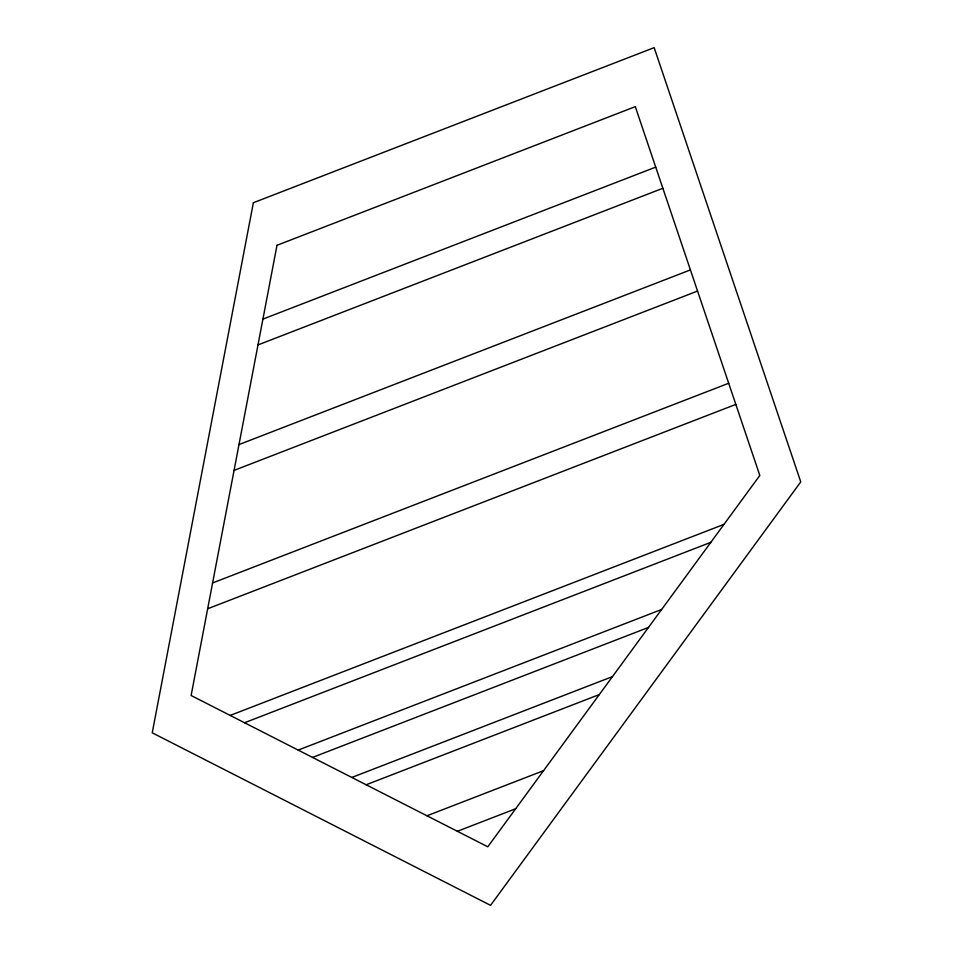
<?xml version="1.0" encoding="UTF-8"?>
<svg xmlns="http://www.w3.org/2000/svg" width="953" height="953" viewBox="0 0 953 953"><rect width="100%" height="100%" fill="white"/><g stroke="black" fill="none" stroke-linecap="round" stroke-linejoin="round"><path stroke-width="1.43" d="M262.921 319.112L655.724 167.132M258.001 344.926L662.859 188.277M238.989 444.574L690.425 269.913M234.069 470.389L697.56 291.058M212.602 582.95L728.688 383.261M207.671 608.764L735.823 404.406M230.197 715.429L723.982 524.364M244.552 722.743L710.831 542.328M298.182 750.094L661.644 609.467M312.536 757.421L648.493 627.431M351.824 777.457L612.469 676.606M366.166 784.772L599.306 694.57M426.98 815.78L543.555 770.679M457.38 831.29L515.668 808.74M253.367 202.727L152.242 732.809L490.557 905.35L800.758 481.896L654.163 47.65L253.367 202.727M277.001 245.29L191.124 695.499L487.793 846.8L759.815 475.464L635.306 106.653L277.001 245.29"/></g></svg>
